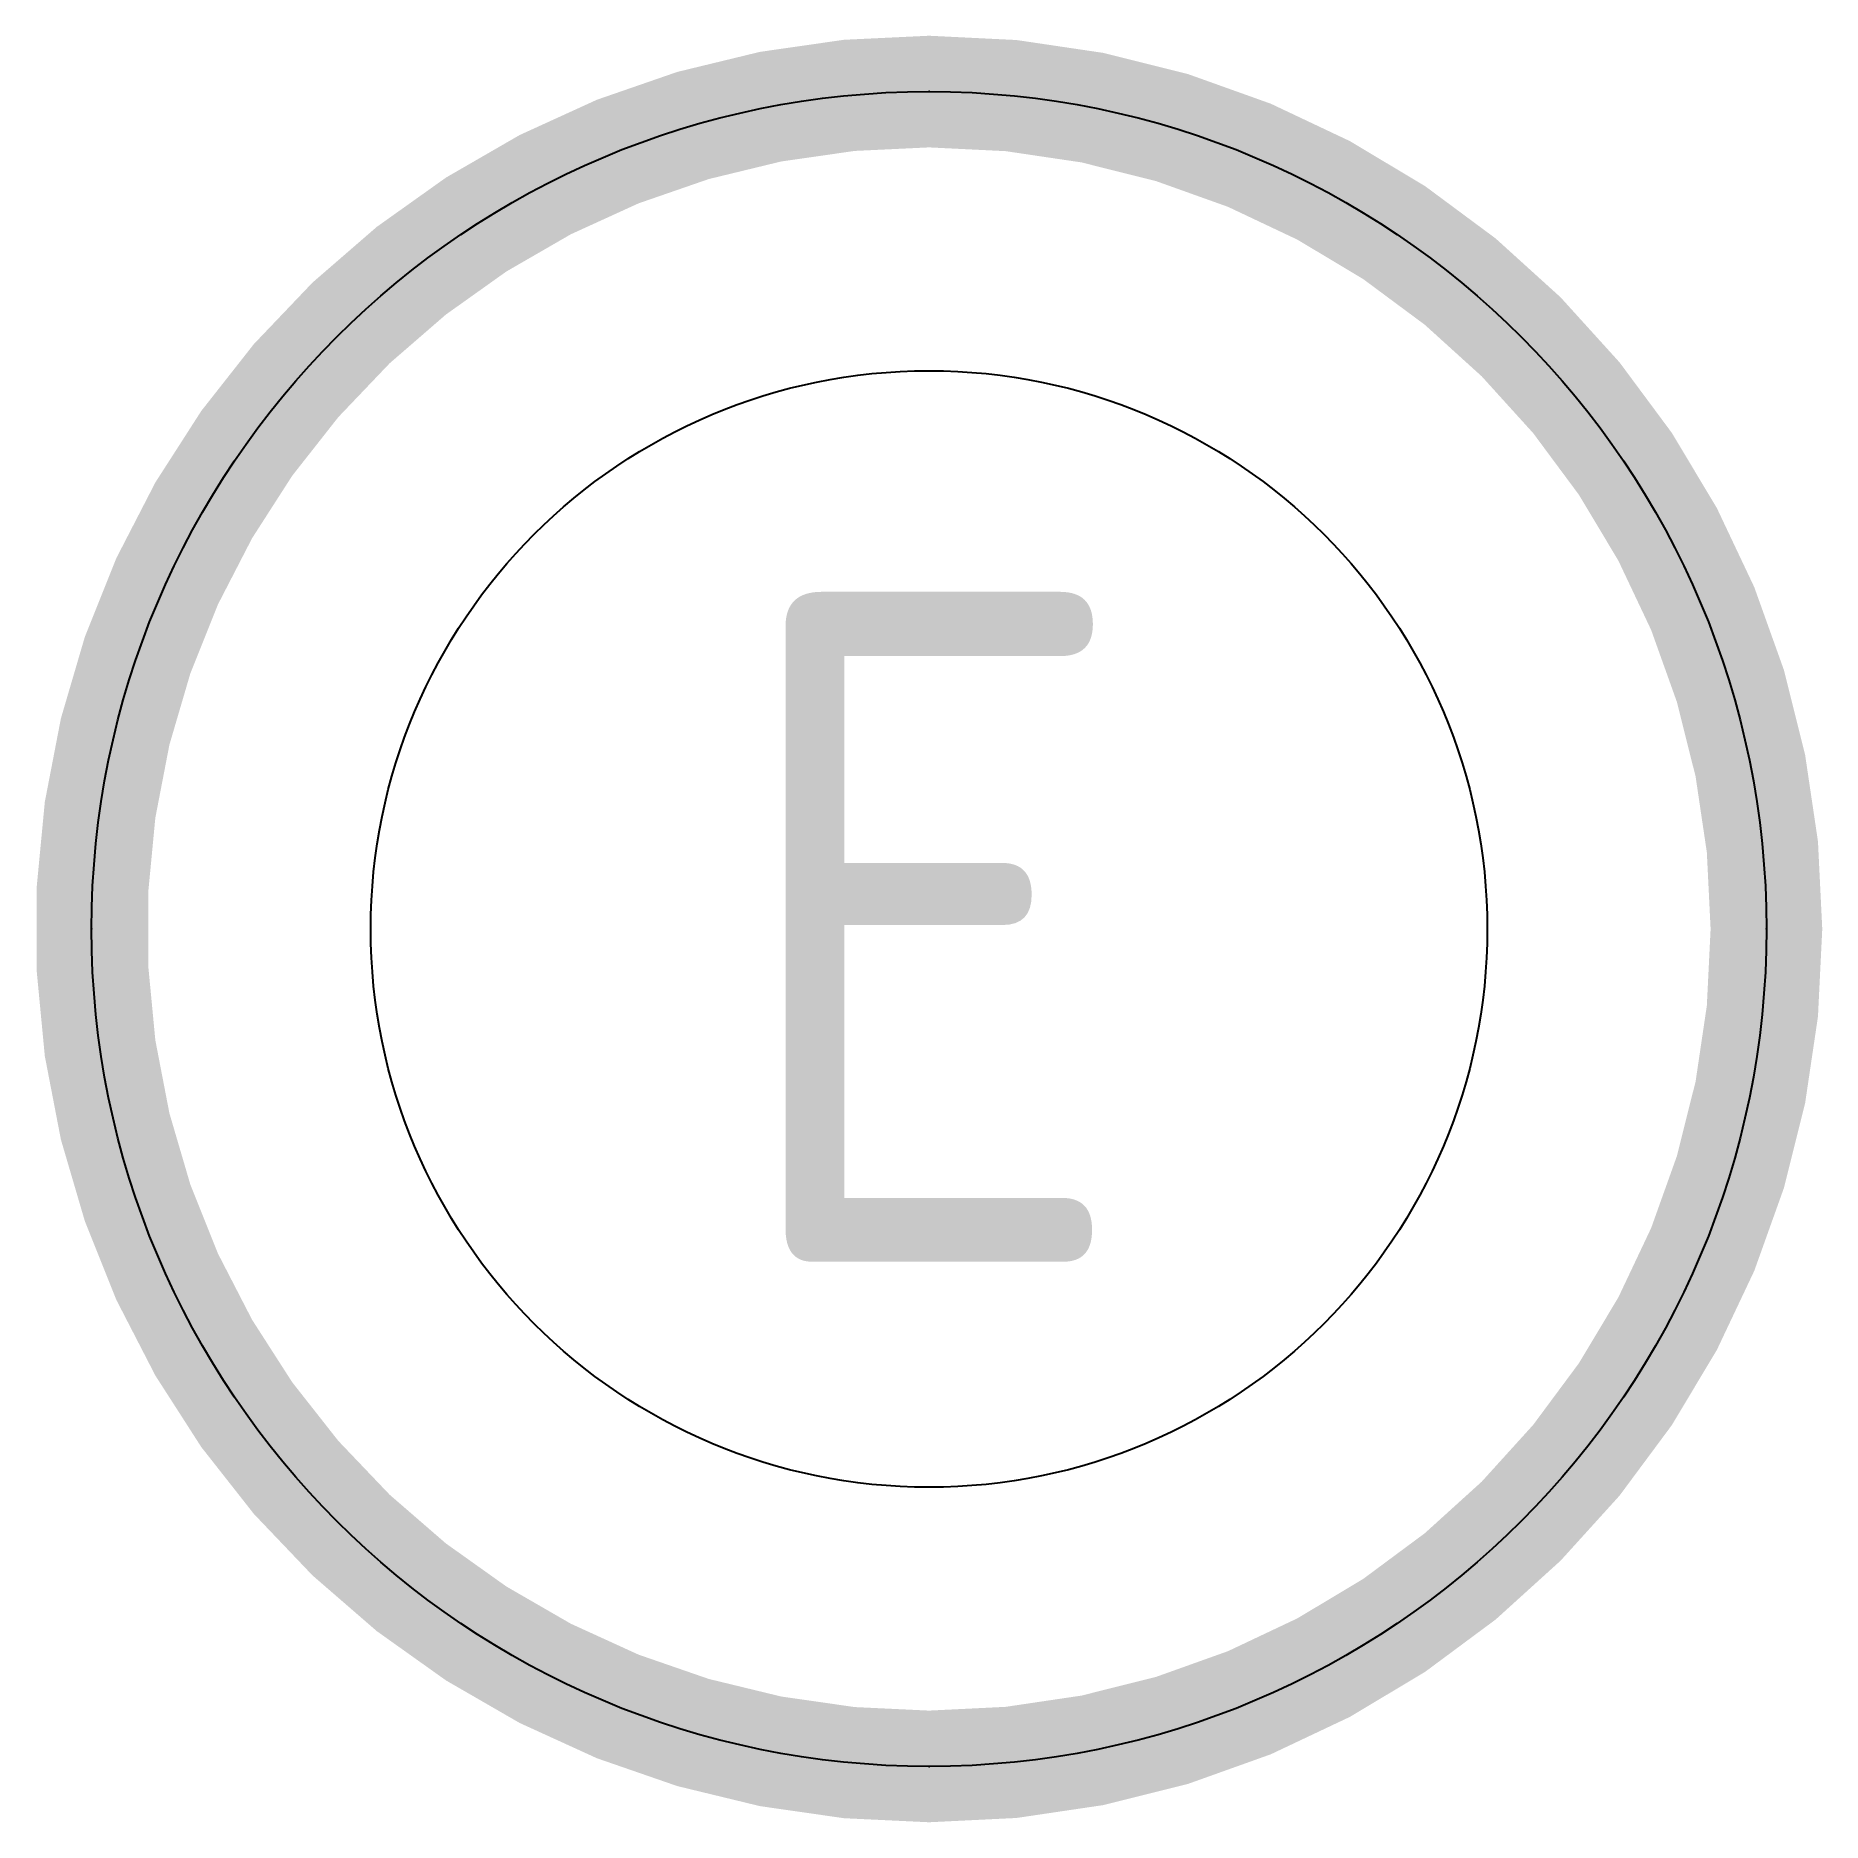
# Model space of a CAD drawing. Extents: x -161 to 161, y -161 to 161.
import ezdxf
from ezdxf.enums import TextEntityAlignment as Align

# ---------------------------------------------------------------- set-up
doc = ezdxf.new("R2010")
doc.units = 0
doc.header["$LTSCALE"] = 1000
doc.header["$MEASUREMENT"] = 0
doc.layers.add('EQUIP-安防', color=3, linetype='Continuous')
doc.layers.get('0').off()
doc.styles.add('_TEL_ATTDEF', font='GBENOR', dxfattribs={"width": 0.8, "height": 3, "bigfont": 'GBCBIG'})
doc.styles.add('_TEL_DIM', font='SIMPLEX', dxfattribs={"width": 0.8, "height": 3.5, "bigfont": 'HZTXT'})

# ---------------------------------------------------------------- blocks, each defined once
blk = doc.blocks.new('$equip$00002375')
at = {"layer": 'EQUIP-安防', "color": 3, "const_width": 0.04}
blk.add_lwpolyline([(0, 0.2999999999956344, -0.9999999999999292), (0, -0.3000000000029104, -1.000000000000097), (0, 0.2999999999956344, -0.2549546341506217)], format="xyb", dxfattribs=at)
at = {"layer": 'EQUIP-安防', "color": 3}
for radius in [0.3000000000001062, 0.2]:
    blk.add_circle((0, 0), radius, dxfattribs=at)
for p in [(0, 0.2999999999956344), (-0.3000000000029104, 0), (0.3000000000029104, 0), (0, -0.3000000000029104)]:
    blk.add_point(p, dxfattribs=at)
at = {"layer": 'EQUIP-安防', "color": 7, "style": '_TEL_DIM'}
blk.add_attdef('$TEXT$', text='', height=0.24, dxfattribs=at).set_placement((0, 0), align=Align.MIDDLE_CENTER)
at = {"layer": 'EQUIP-安防', "color": 3, "style": '_TEL_DIM', "flags": 1}
blk.add_attdef('A', text='', height=2e-05, dxfattribs=at).set_placement((0, 0), align=Align.MIDDLE_CENTER)

msp = doc.modelspace()

# ---------------------------------------------------------------- block references
at = {"layer": 'EQUIP-安防'}
ref = msp.add_blockref('$equip$00002375', (1.045918907038867e-11, 1.828084350563586e-09), dxfattribs=dict(at, xscale=502.5075375075376, yscale=502.5075375075376, zscale=502.5075375075376))
ref.add_attrib('$TEXT$', 'E', dxfattribs={"layer": '0', "color": 7, "height": 120.601809001809, "style": '_TEL_ATTDEF'}).set_placement((1.045918907038867e-11, 1.828084350563586e-09), align=Align.MIDDLE_CENTER)

doc.saveas('drawing.dxf')
